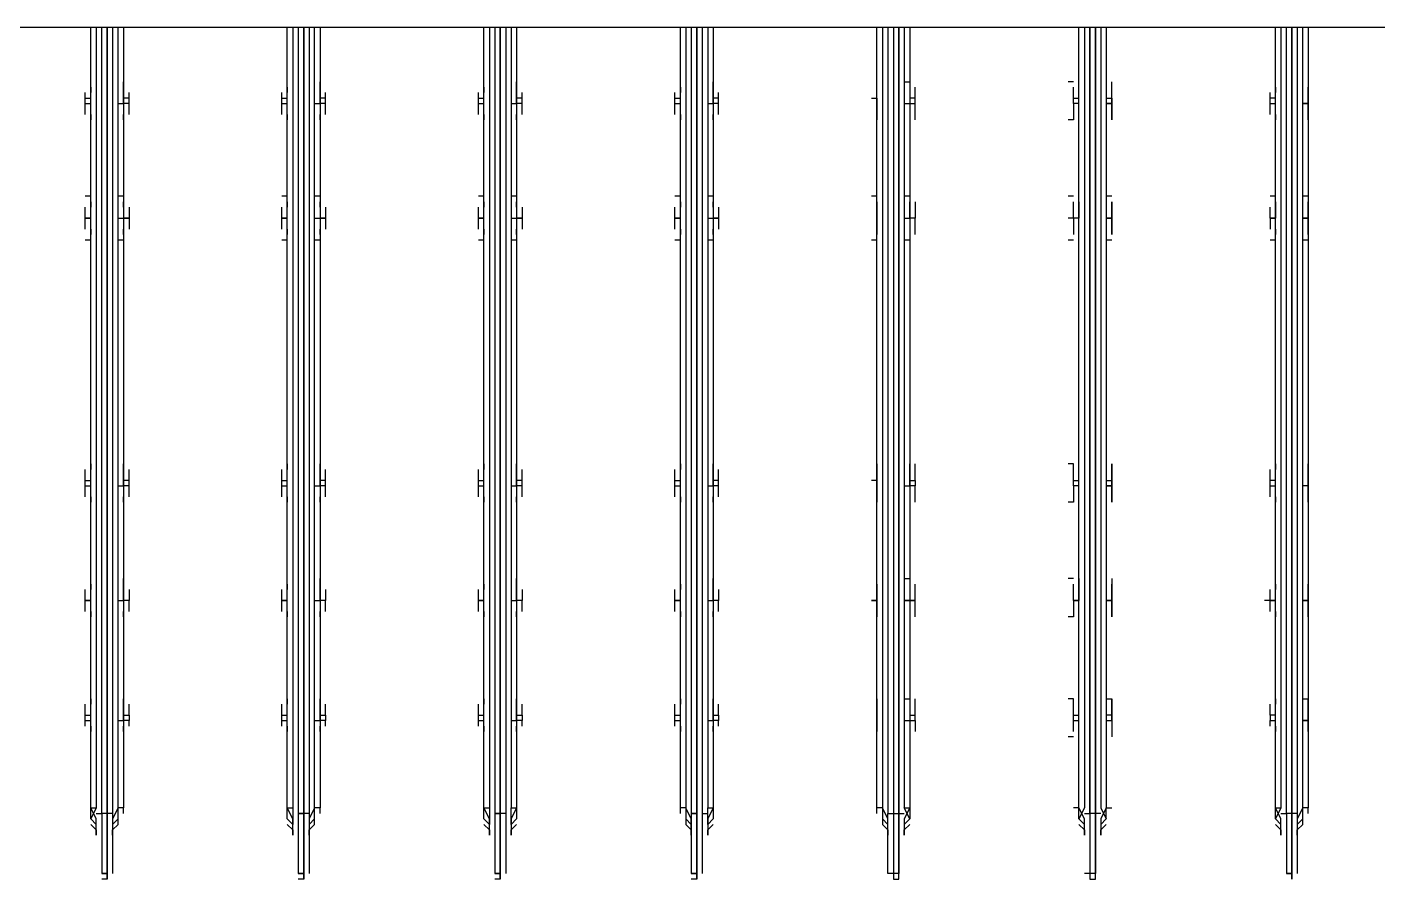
# Model space of a CAD drawing. Header units: metres. Extents: x 531759 to 532310, y 2674774 to 2675087.
# Drawn here: x 532120.9773 to 532121.3195, y 2674972.9394 to 2674973.1552 of the extents above; entities that cross this region are included whole.
import ezdxf

# ---------------------------------------------------------------- set-up
doc = ezdxf.new("R2010")
doc.units = ezdxf.units.M
doc.header["$MEASUREMENT"] = 0
doc.layers.add('IDT', color=7, linetype='Continuous')

# ---------------------------------------------------------------- blocks, each defined once
blk = doc.blocks.new('IDT')
at = {"layer": 'IDT', "color": 0, "lineweight": 25}
for p, q in [((16.80819, 14.80284), (16.80819, 14.81805)), ((16.80957, 14.81944), (16.80957, 14.80284)), ((16.80957, 14.80284), (16.80957, 14.81944)), ((16.81095, 14.81805), (16.80957, 14.81805)), ((16.80957, 14.81805), (16.81095, 14.81805)), ((16.81095, 14.80284), (16.81095, 14.81805)), ((16.86075, 14.81944), (16.85936, 14.81944)), ((16.85936, 14.81944), (16.85936, 14.80284)), ((16.85936, 14.80284), (16.85936, 14.81805)), ((16.85936, 14.81805), (16.86075, 14.81805)), ((16.86075, 14.80284), (16.86075, 14.81944)), ((16.86075, 14.80284), (16.86075, 14.81805)), ((16.86075, 14.81805), (16.86213, 14.81805)), ((16.91054, 14.81944), (16.90916, 14.81944)), ((16.90916, 14.81944), (16.90916, 14.80284)), ((16.90916, 14.80284), (16.90916, 14.81805)), ((16.90916, 14.81805), (16.91054, 14.81805)), ((16.91054, 14.80284), (16.91054, 14.81944)), ((16.91054, 14.81805), (16.91192, 14.81805)), ((16.91192, 14.81805), (16.91192, 14.80284)), ((16.95895, 14.80284), (16.95895, 14.81805)), ((16.96033, 14.80284), (16.96033, 14.81944)), ((16.96033, 14.81944), (16.96033, 14.80284)), ((16.96033, 14.81944), (16.96172, 14.81944)), ((16.96172, 14.81805), (16.96033, 14.81805)), ((16.96033, 14.81805), (16.96172, 14.81805)), ((16.96172, 14.80284), (16.96172, 14.81805)), ((17.00874, 14.80284), (17.00874, 14.81805)), ((17.01013, 14.80284), (17.01013, 14.81944)), ((17.01013, 14.81944), (17.01013, 14.80284)), ((17.01013, 14.81944), (17.01151, 14.81944)), ((17.01151, 14.81805), (17.01013, 14.81805)), ((17.01013, 14.81805), (17.01151, 14.81805)), ((17.01151, 14.80284), (17.01151, 14.81805)), ((17.05854, 14.80284), (17.05854, 14.81805)), ((17.05992, 14.80284), (17.05992, 14.81944)), ((17.05992, 14.81944), (17.05992, 14.80284)), ((17.05992, 14.81944), (17.0613, 14.81944)), ((17.0613, 14.81805), (17.05992, 14.81805)), ((17.05992, 14.81805), (17.0613, 14.81805)), ((17.0613, 14.80284), (17.0613, 14.81805)), ((17.10833, 14.80284), (17.10833, 14.81805)), ((17.10971, 14.80284), (17.10971, 14.81944)), ((17.10971, 14.81944), (17.10971, 14.80284)), ((17.10971, 14.81944), (17.1111, 14.81944)), ((17.1111, 14.81805), (17.10971, 14.81805)), ((17.10971, 14.81805), (17.1111, 14.81805)), ((17.1111, 14.80284), (17.1111, 14.81805)), ((16.80819, 14.80699), (16.8068, 14.8056)), ((16.80819, 14.80422), (16.80819, 14.80837)), ((16.80819, 14.80837), (16.80819, 14.80699)), ((16.81234, 14.80699), (16.81234, 14.80837)), ((16.81234, 14.80837), (16.81234, 14.80422)), ((16.81372, 14.8056), (16.81234, 14.80699)), ((16.85798, 14.80699), (16.8566, 14.8056)), ((16.85798, 14.80422), (16.85798, 14.80837)), ((16.85798, 14.80837), (16.85798, 14.80699)), ((16.86213, 14.80699), (16.86213, 14.80837)), ((16.86213, 14.80837), (16.86213, 14.80422)), ((16.86351, 14.8056), (16.86213, 14.80699)), ((16.90777, 14.80699), (16.90639, 14.8056)), ((16.90777, 14.80422), (16.90777, 14.80837)), ((16.90777, 14.80837), (16.90777, 14.80699)), ((16.91192, 14.80699), (16.91192, 14.80837)), ((16.91192, 14.80837), (16.91192, 14.80422)), ((16.91331, 14.8056), (16.91192, 14.80699)), ((16.95757, 14.80699), (16.95618, 14.8056)), ((16.95757, 14.80422), (16.95757, 14.80837)), ((16.95757, 14.80837), (16.95757, 14.80699)), ((16.96172, 14.80699), (16.96172, 14.80837)), ((16.96172, 14.80837), (16.96172, 14.80422)), ((16.9631, 14.8056), (16.96172, 14.80699)), ((17.00736, 14.80699), (17.00598, 14.8056)), ((17.00736, 14.80422), (17.00736, 14.80837)), ((17.00736, 14.80837), (17.00736, 14.80699)), ((17.01289, 14.80699), (17.01289, 14.80837)), ((17.01289, 14.80837), (17.01289, 14.80422)), ((17.01428, 14.8056), (17.01289, 14.80699)), ((17.05854, 14.80699), (17.05715, 14.8056)), ((17.05854, 14.80422), (17.05854, 14.80837)), ((17.05854, 14.80837), (17.05854, 14.80699)), ((17.06269, 14.80699), (17.06269, 14.80837)), ((17.06269, 14.80837), (17.06269, 14.80422)), ((17.06407, 14.8056), (17.06269, 14.80699)), ((17.10833, 14.80699), (17.10695, 14.8056)), ((17.10833, 14.80422), (17.10833, 14.80837)), ((17.10833, 14.80837), (17.10833, 14.80699)), ((17.11248, 14.80699), (17.11248, 14.80837)), ((17.11248, 14.80837), (17.11248, 14.80422)), ((17.11386, 14.8056), (17.11248, 14.80699)), ((16.80542, 14.80284), (16.80542, 14.80145)), ((16.8068, 14.8056), (16.8068, 14.80145)), ((16.80819, 14.8056), (16.8068, 14.80422)), ((16.8068, 14.80145), (16.80819, 14.80422)), ((16.8068, 14.80422), (16.8068, 14.80284)), ((16.80819, 14.60366), (16.80819, 14.80284)), ((16.80819, 14.80284), (16.80957, 14.80284)), ((16.80957, 14.80284), (16.81095, 14.80284)), ((16.80957, 14.60366), (16.80957, 14.80284)), ((16.80957, 14.80284), (16.80957, 14.60366)), ((16.81234, 14.80284), (16.81095, 14.80284)), ((16.81095, 14.80284), (16.81095, 14.60366)), ((16.81372, 14.80422), (16.81234, 14.8056)), ((16.81234, 14.8056), (16.81372, 14.80422)), ((16.81234, 14.80422), (16.81372, 14.80145)), ((16.81234, 14.80145), (16.81372, 14.80422)), ((16.81372, 14.80422), (16.81372, 14.80284)), ((16.81372, 14.80284), (16.81372, 14.80145)), ((16.8566, 14.80422), (16.85798, 14.8056)), ((16.85798, 14.8056), (16.8566, 14.80422)), ((16.8566, 14.80145), (16.85798, 14.80422)), ((16.85798, 14.80145), (16.8566, 14.80422)), ((16.8566, 14.80422), (16.8566, 14.80284)), ((16.8566, 14.80284), (16.8566, 14.80145)), ((16.85798, 14.80284), (16.85936, 14.80284)), ((16.85936, 14.80284), (16.85936, 14.60366)), ((16.85936, 14.60366), (16.85936, 14.80284)), ((16.85936, 14.80284), (16.86075, 14.80284)), ((16.86213, 14.80284), (16.86075, 14.80284)), ((16.86075, 14.80284), (16.86075, 14.60366)), ((16.86075, 14.60366), (16.86075, 14.80284)), ((16.86351, 14.80422), (16.86213, 14.8056)), ((16.86213, 14.8056), (16.86351, 14.80422)), ((16.86213, 14.80422), (16.86351, 14.80145)), ((16.86213, 14.80145), (16.86351, 14.80422)), ((16.86351, 14.80422), (16.86351, 14.80284)), ((16.86351, 14.80284), (16.86351, 14.80145)), ((16.90639, 14.80422), (16.90777, 14.8056)), ((16.90777, 14.8056), (16.90639, 14.80422)), ((16.90639, 14.80145), (16.90777, 14.80422)), ((16.90639, 14.80284), (16.90639, 14.80422)), ((16.90639, 14.80422), (16.90777, 14.80145)), ((16.90639, 14.80145), (16.90639, 14.80284)), ((16.90916, 14.80284), (16.90777, 14.80284)), ((16.91054, 14.80284), (16.90916, 14.80284)), ((16.90916, 14.80284), (16.90916, 14.60366)), ((16.90916, 14.60366), (16.90916, 14.80284)), ((16.91192, 14.80284), (16.91054, 14.80284)), ((16.91054, 14.60366), (16.91054, 14.80284)), ((16.91331, 14.80422), (16.91192, 14.8056)), ((16.91192, 14.80422), (16.91331, 14.80145)), ((16.91192, 14.60366), (16.91192, 14.80284)), ((16.91331, 14.80145), (16.91331, 14.8056)), ((16.91331, 14.80284), (16.91331, 14.80422)), ((16.91469, 14.80284), (16.91469, 14.80145)), ((16.95618, 14.80422), (16.95757, 14.8056)), ((16.95618, 14.80145), (16.95757, 14.80422)), ((16.95618, 14.80284), (16.95618, 14.80422)), ((16.95618, 14.80145), (16.95618, 14.80284)), ((16.95757, 14.8056), (16.95757, 14.80145)), ((16.95895, 14.80284), (16.95757, 14.80284)), ((16.95895, 14.60366), (16.95895, 14.80284)), ((16.96172, 14.80284), (16.96033, 14.80284)), ((16.96033, 14.80284), (16.96172, 14.80284)), ((16.96033, 14.60366), (16.96033, 14.80284)), ((16.96033, 14.80284), (16.96033, 14.60366)), ((16.9631, 14.80422), (16.96172, 14.8056)), ((16.96172, 14.80422), (16.9631, 14.80145)), ((16.96172, 14.60366), (16.96172, 14.80284)), ((16.9631, 14.80145), (16.9631, 14.8056)), ((16.9631, 14.80284), (16.9631, 14.80422)), ((16.96448, 14.80284), (16.96448, 14.80145)), ((17.00598, 14.80422), (17.00736, 14.8056)), ((17.00598, 14.80145), (17.00736, 14.80422)), ((17.00598, 14.80284), (17.00598, 14.80422)), ((17.00598, 14.80145), (17.00598, 14.80284)), ((17.00736, 14.8056), (17.00736, 14.80145)), ((17.00874, 14.60366), (17.00874, 14.80284)), ((17.00874, 14.80284), (17.01013, 14.80284)), ((17.01151, 14.80284), (17.01013, 14.80284)), ((17.01013, 14.80284), (17.01151, 14.80284)), ((17.01013, 14.80284), (17.01013, 14.60366)), ((17.01013, 14.60366), (17.01013, 14.80284)), ((17.01151, 14.60366), (17.01151, 14.80284)), ((17.01289, 14.80145), (17.01289, 14.8056)), ((17.01289, 14.8056), (17.01428, 14.80422)), ((17.01289, 14.80422), (17.01428, 14.80145)), ((17.01428, 14.80422), (17.01428, 14.80284)), ((17.01428, 14.80284), (17.01428, 14.80145)), ((17.05577, 14.80284), (17.05577, 14.80145)), ((17.05715, 14.8056), (17.05715, 14.80145)), ((17.05854, 14.8056), (17.05715, 14.80422)), ((17.05715, 14.80145), (17.05854, 14.80422)), ((17.05715, 14.80422), (17.05715, 14.80284)), ((17.05854, 14.60366), (17.05854, 14.80284)), ((17.05854, 14.80284), (17.05992, 14.80284)), ((17.0613, 14.80284), (17.05992, 14.80284)), ((17.05992, 14.80284), (17.0613, 14.80284)), ((17.05992, 14.80284), (17.05992, 14.60366)), ((17.05992, 14.60366), (17.05992, 14.80284)), ((17.0613, 14.60366), (17.0613, 14.80284)), ((17.06269, 14.80145), (17.06269, 14.8056)), ((17.06269, 14.8056), (17.06407, 14.80422)), ((17.06269, 14.80422), (17.06407, 14.80145)), ((17.06407, 14.80422), (17.06407, 14.80284)), ((17.06407, 14.80284), (17.06407, 14.80145)), ((17.10556, 14.80284), (17.10556, 14.80145)), ((17.10695, 14.8056), (17.10695, 14.80145)), ((17.10833, 14.8056), (17.10695, 14.80422)), ((17.10695, 14.80145), (17.10833, 14.80422)), ((17.10695, 14.80422), (17.10695, 14.80284)), ((17.10833, 14.60366), (17.10833, 14.80284)), ((17.10833, 14.80284), (17.10971, 14.80284)), ((17.10971, 14.80284), (17.1111, 14.80284)), ((17.10971, 14.60366), (17.10971, 14.80284)), ((17.10971, 14.80284), (17.10971, 14.60366)), ((17.11248, 14.80284), (17.1111, 14.80284)), ((17.1111, 14.80284), (17.1111, 14.60366)), ((17.11386, 14.80422), (17.11248, 14.8056)), ((17.11248, 14.8056), (17.11386, 14.80422)), ((17.11248, 14.80422), (17.11386, 14.80145)), ((17.11248, 14.80145), (17.11386, 14.80422)), ((17.11386, 14.80422), (17.11386, 14.80284)), ((17.11386, 14.80284), (17.11386, 14.80145)), ((16.80542, 14.60366), (16.80542, 14.80145)), ((16.80542, 14.80145), (16.8068, 14.80145)), ((16.8068, 14.80145), (16.8068, 14.60366)), ((16.81372, 14.80145), (16.81234, 14.80145)), ((16.81234, 14.60366), (16.81234, 14.80145)), ((16.81372, 14.80145), (16.81372, 14.60366)), ((16.8566, 14.80145), (16.85521, 14.80145)), ((16.8566, 14.60366), (16.8566, 14.80145)), ((16.85798, 14.60366), (16.85798, 14.80145)), ((16.86213, 14.60366), (16.86213, 14.80145)), ((16.86351, 14.80145), (16.8649, 14.80145)), ((16.86351, 14.80145), (16.86351, 14.60366)), ((16.90639, 14.60366), (16.90639, 14.80145)), ((16.90777, 14.80145), (16.90639, 14.80145)), ((16.90777, 14.60366), (16.90777, 14.80145)), ((16.91331, 14.60366), (16.91331, 14.80145)), ((16.91331, 14.80145), (16.91469, 14.80145)), ((16.91469, 14.80145), (16.91469, 14.60366)), ((16.95618, 14.60366), (16.95618, 14.80145)), ((16.95757, 14.80145), (16.95618, 14.80145)), ((16.95757, 14.60366), (16.95757, 14.80145)), ((16.9631, 14.60366), (16.9631, 14.80145)), ((16.9631, 14.80145), (16.96448, 14.80145)), ((16.96448, 14.80145), (16.96448, 14.60366)), ((17.00598, 14.60366), (17.00598, 14.80145)), ((17.00736, 14.80145), (17.00598, 14.80145)), ((17.00736, 14.60366), (17.00736, 14.80145)), ((17.01428, 14.80145), (17.01289, 14.80145)), ((17.01289, 14.60366), (17.01289, 14.80145)), ((17.01428, 14.80145), (17.01428, 14.60366)), ((17.05577, 14.60366), (17.05577, 14.80145)), ((17.05577, 14.80145), (17.05715, 14.80145)), ((17.05715, 14.80145), (17.05715, 14.60366)), ((17.06407, 14.80145), (17.06269, 14.80145)), ((17.06269, 14.60366), (17.06269, 14.80145)), ((17.06407, 14.80145), (17.06407, 14.60366)), ((17.10556, 14.60366), (17.10556, 14.80145)), ((17.10556, 14.80145), (17.10695, 14.80145)), ((17.10695, 14.80145), (17.10695, 14.60366)), ((17.11386, 14.80145), (17.11248, 14.80145)), ((17.11248, 14.60366), (17.11248, 14.80145)), ((17.11386, 14.80145), (17.11386, 14.60366)), ((16.80542, 14.77932), (16.80542, 14.78347)), ((16.81372, 14.78347), (16.81372, 14.77379)), ((16.85521, 14.77932), (16.85521, 14.78347)), ((16.86351, 14.78347), (16.86351, 14.77932)), ((16.8649, 14.78347), (16.86628, 14.78347)), ((16.90639, 14.77932), (16.90639, 14.78347)), ((16.91469, 14.78347), (16.91469, 14.77932)), ((16.95618, 14.77932), (16.95618, 14.78347)), ((16.96448, 14.78347), (16.96448, 14.77932)), ((17.00598, 14.77932), (17.00598, 14.78347)), ((17.01428, 14.78347), (17.01428, 14.77932)), ((17.05577, 14.77932), (17.05577, 14.78347)), ((17.06407, 14.78347), (17.06407, 14.77932)), ((17.10556, 14.77932), (17.10556, 14.78347)), ((17.11386, 14.78347), (17.11386, 14.77932)), ((16.80542, 14.78209), (16.80542, 14.78071)), ((16.80542, 14.78071), (16.80542, 14.77932)), ((16.80542, 14.77932), (16.8068, 14.77932)), ((16.8068, 14.77932), (16.80542, 14.77932)), ((16.80542, 14.77794), (16.80542, 14.77932)), ((16.80542, 14.77932), (16.80542, 14.77518)), ((16.81372, 14.78071), (16.81372, 14.78209)), ((16.8151, 14.77932), (16.81372, 14.77932)), ((16.8151, 14.78071), (16.8151, 14.77932)), ((16.8151, 14.77794), (16.8151, 14.77932)), ((16.85521, 14.78071), (16.85521, 14.78209)), ((16.85521, 14.77932), (16.85521, 14.78071)), ((16.8566, 14.77932), (16.85521, 14.77932)), ((16.85521, 14.77932), (16.85521, 14.77794)), ((16.85521, 14.77794), (16.85521, 14.77932)), ((16.86351, 14.77932), (16.86351, 14.77379)), ((16.8649, 14.77932), (16.86351, 14.77932)), ((16.8649, 14.78209), (16.8649, 14.78071)), ((16.8649, 14.78071), (16.8649, 14.77932)), ((16.8649, 14.77932), (16.8649, 14.77794)), ((16.90501, 14.78071), (16.90501, 14.78209)), ((16.90501, 14.77932), (16.90501, 14.78071)), ((16.90639, 14.77932), (16.90501, 14.77932)), ((16.90501, 14.77932), (16.90501, 14.77794)), ((16.90777, 14.77932), (16.90639, 14.77932)), ((16.90639, 14.77794), (16.90639, 14.77932)), ((16.91469, 14.78071), (16.91469, 14.78209)), ((16.91469, 14.77932), (16.91469, 14.78071)), ((16.91469, 14.77932), (16.91469, 14.77794)), ((16.91469, 14.77518), (16.91469, 14.77932)), ((16.9548, 14.78071), (16.9548, 14.77932)), ((16.9548, 14.77932), (16.95618, 14.77932)), ((16.9548, 14.77794), (16.9548, 14.77932)), ((16.95618, 14.78209), (16.95618, 14.78071)), ((16.95757, 14.77932), (16.95618, 14.77932)), ((16.95618, 14.77932), (16.95618, 14.77794)), ((16.96448, 14.78071), (16.96448, 14.78209)), ((16.96448, 14.77932), (16.96448, 14.77794)), ((16.96587, 14.77932), (16.96448, 14.77932)), ((16.96587, 14.78071), (16.96587, 14.77932)), ((16.96587, 14.77932), (16.96587, 14.77794)), ((17.00459, 14.78071), (17.00459, 14.77932)), ((17.00459, 14.77932), (17.00598, 14.77932)), ((17.00459, 14.77794), (17.00459, 14.77932)), ((17.00598, 14.78209), (17.00598, 14.78071)), ((17.00736, 14.77932), (17.00598, 14.77932)), ((17.00598, 14.77932), (17.00598, 14.77794)), ((17.01428, 14.78071), (17.01428, 14.78209)), ((17.01428, 14.77932), (17.01428, 14.77794)), ((17.01566, 14.77932), (17.01428, 14.77932)), ((17.01566, 14.78071), (17.01566, 14.77932)), ((17.01566, 14.77932), (17.01566, 14.77794)), ((17.05439, 14.78071), (17.05439, 14.77932)), ((17.05439, 14.77932), (17.05577, 14.77932)), ((17.05439, 14.77794), (17.05439, 14.77932)), ((17.05577, 14.78209), (17.05577, 14.78071)), ((17.05715, 14.77932), (17.05577, 14.77932)), ((17.05577, 14.77932), (17.05577, 14.77794)), ((17.06407, 14.78071), (17.06407, 14.78209)), ((17.06407, 14.77932), (17.06407, 14.77794)), ((17.06545, 14.77932), (17.06407, 14.77932)), ((17.06545, 14.78071), (17.06545, 14.77932)), ((17.06545, 14.77932), (17.06545, 14.77794)), ((17.10418, 14.78071), (17.10418, 14.77932)), ((17.10418, 14.77932), (17.10556, 14.77932)), ((17.10418, 14.77794), (17.10418, 14.77932)), ((17.10556, 14.78209), (17.10556, 14.78071)), ((17.10695, 14.77932), (17.10556, 14.77932)), ((17.10556, 14.77932), (17.10556, 14.77794)), ((17.11386, 14.78071), (17.11386, 14.78209)), ((17.11386, 14.77932), (17.11386, 14.77794)), ((17.11525, 14.77932), (17.11386, 14.77932)), ((17.11525, 14.78071), (17.11525, 14.77932)), ((17.11525, 14.77932), (17.11525, 14.77794)), ((16.80542, 14.77379), (16.80542, 14.77794)), ((16.81372, 14.77794), (16.8151, 14.77794)), ((16.8151, 14.77794), (16.8151, 14.77518)), ((16.85521, 14.77379), (16.85521, 14.77794)), ((16.85521, 14.77794), (16.8566, 14.77794)), ((16.85521, 14.77794), (16.85521, 14.77518)), ((16.8649, 14.77794), (16.86351, 14.77794)), ((16.8649, 14.77794), (16.8649, 14.77518)), ((16.90639, 14.77794), (16.90501, 14.77794)), ((16.90501, 14.77794), (16.90501, 14.77518)), ((16.90639, 14.77379), (16.90639, 14.77794)), ((16.91469, 14.77794), (16.91469, 14.77379)), ((16.95618, 14.77794), (16.9548, 14.77794)), ((16.9548, 14.77794), (16.9548, 14.77518)), ((16.95618, 14.77794), (16.95618, 14.77379)), ((16.96448, 14.77794), (16.96448, 14.77379)), ((16.96587, 14.77794), (16.96448, 14.77794)), ((16.96587, 14.77794), (16.96587, 14.77518)), ((17.00598, 14.77794), (17.00459, 14.77794)), ((17.00459, 14.77794), (17.00459, 14.77518)), ((17.00598, 14.77794), (17.00598, 14.77379)), ((17.01428, 14.77794), (17.01428, 14.77379)), ((17.01566, 14.77794), (17.01428, 14.77794)), ((17.01566, 14.77794), (17.01566, 14.77518)), ((17.05577, 14.77794), (17.05439, 14.77794)), ((17.05439, 14.77794), (17.05439, 14.77518)), ((17.05577, 14.77794), (17.05577, 14.77379)), ((17.06407, 14.77794), (17.06407, 14.77379)), ((17.06545, 14.77794), (17.06407, 14.77794)), ((17.06545, 14.77794), (17.06545, 14.77518)), ((17.10556, 14.77794), (17.10418, 14.77794)), ((17.10418, 14.77794), (17.10418, 14.77518)), ((17.10556, 14.77794), (17.10556, 14.77379)), ((17.11386, 14.77794), (17.11386, 14.77379)), ((17.11525, 14.77794), (17.11386, 14.77794)), ((17.11525, 14.77794), (17.11525, 14.77518)), ((16.80542, 14.77518), (16.80542, 14.77379)), ((16.8068, 14.77379), (16.80542, 14.77379)), ((16.81372, 14.77379), (16.81372, 14.77518)), ((16.85521, 14.77518), (16.85521, 14.77379)), ((16.8566, 14.77379), (16.85521, 14.77379)), ((16.8649, 14.77518), (16.8649, 14.77379)), ((16.8649, 14.77379), (16.86628, 14.77379)), ((16.90501, 14.77518), (16.90501, 14.77379)), ((16.90777, 14.77379), (16.90639, 14.77379)), ((16.91469, 14.77379), (16.91469, 14.77518)), ((16.95618, 14.77379), (16.95618, 14.77518)), ((16.96448, 14.77379), (16.96448, 14.77518)), ((17.00598, 14.77379), (17.00598, 14.77518)), ((17.01428, 14.77379), (17.01428, 14.77518)), ((17.05577, 14.77379), (17.05577, 14.77518)), ((17.06407, 14.77379), (17.06407, 14.77518)), ((17.10556, 14.77379), (17.10556, 14.77518)), ((17.11386, 14.77379), (17.11386, 14.77518)), ((16.80542, 14.75166), (16.80542, 14.75304)), ((16.80542, 14.75304), (16.80542, 14.7489)), ((16.80542, 14.7489), (16.80542, 14.75166)), ((16.81372, 14.75166), (16.81372, 14.75304)), ((16.81372, 14.75304), (16.81372, 14.7489)), ((16.8151, 14.75166), (16.8151, 14.7489)), ((16.85521, 14.75166), (16.85521, 14.75304)), ((16.85521, 14.75304), (16.85521, 14.7489)), ((16.85521, 14.7489), (16.85521, 14.75166)), ((16.86351, 14.75304), (16.86351, 14.7489)), ((16.8649, 14.75166), (16.8649, 14.75304)), ((16.8649, 14.75304), (16.86628, 14.75304)), ((16.8649, 14.7489), (16.8649, 14.75166)), ((16.90501, 14.75304), (16.90501, 14.75166)), ((16.90501, 14.75166), (16.90501, 14.7489)), ((16.90639, 14.7489), (16.90639, 14.75304)), ((16.91469, 14.75166), (16.91469, 14.75304)), ((16.91469, 14.75304), (16.91469, 14.74336)), ((16.91469, 14.7489), (16.91469, 14.75166)), ((16.9548, 14.75166), (16.9548, 14.7489)), ((16.95618, 14.7489), (16.95618, 14.75304)), ((16.95618, 14.75304), (16.95618, 14.75166)), ((16.96448, 14.75166), (16.96448, 14.75304)), ((16.96448, 14.75304), (16.96448, 14.7489)), ((16.96587, 14.75166), (16.96587, 14.7489)), ((17.00459, 14.75166), (17.00459, 14.7489)), ((17.00598, 14.7489), (17.00598, 14.75304)), ((17.00598, 14.75304), (17.00598, 14.75166)), ((17.01428, 14.75166), (17.01428, 14.75304)), ((17.01428, 14.75304), (17.01428, 14.7489)), ((17.01566, 14.75166), (17.01566, 14.7489)), ((17.05439, 14.75166), (17.05439, 14.7489)), ((17.05577, 14.7489), (17.05577, 14.75304)), ((17.05577, 14.75304), (17.05577, 14.75166)), ((17.06407, 14.75166), (17.06407, 14.75304)), ((17.06407, 14.75304), (17.06407, 14.7489)), ((17.06545, 14.75166), (17.06545, 14.7489)), ((17.10418, 14.75166), (17.10418, 14.7489)), ((17.10556, 14.7489), (17.10556, 14.75304)), ((17.10556, 14.75304), (17.10556, 14.75166)), ((17.11386, 14.75166), (17.11386, 14.75304)), ((17.11386, 14.75304), (17.11386, 14.7489)), ((17.11525, 14.75166), (17.11525, 14.7489)), ((16.80542, 14.74336), (16.80542, 14.7489)), ((16.80542, 14.7489), (16.8068, 14.7489)), ((16.8068, 14.7489), (16.80542, 14.7489)), ((16.80542, 14.7489), (16.80542, 14.74613)), ((16.81372, 14.7489), (16.81372, 14.74336)), ((16.8151, 14.7489), (16.81372, 14.7489)), ((16.81372, 14.7489), (16.8151, 14.7489)), ((16.8151, 14.7489), (16.8151, 14.74613)), ((16.8151, 14.7489), (16.81649, 14.7489)), ((16.85521, 14.74336), (16.85521, 14.7489)), ((16.85521, 14.7489), (16.8566, 14.7489)), ((16.8566, 14.7489), (16.85521, 14.7489)), ((16.85521, 14.7489), (16.8566, 14.7489)), ((16.8566, 14.7489), (16.85521, 14.7489)), ((16.85521, 14.7489), (16.85521, 14.74613)), ((16.86351, 14.74336), (16.86351, 14.7489)), ((16.86351, 14.7489), (16.8649, 14.7489)), ((16.86351, 14.7489), (16.8649, 14.7489)), ((16.8649, 14.7489), (16.86351, 14.7489)), ((16.8649, 14.7489), (16.8649, 14.74613)), ((16.90639, 14.7489), (16.90501, 14.7489)), ((16.90501, 14.7489), (16.90639, 14.7489)), ((16.90639, 14.7489), (16.90501, 14.7489)), ((16.90501, 14.7489), (16.90501, 14.74613)), ((16.90639, 14.74336), (16.90639, 14.7489)), ((16.90639, 14.7489), (16.90777, 14.7489)), ((16.90777, 14.7489), (16.90639, 14.7489)), ((16.91469, 14.74613), (16.91469, 14.7489)), ((16.91469, 14.7489), (16.91607, 14.7489)), ((16.91607, 14.7489), (16.91469, 14.7489)), ((16.9548, 14.7489), (16.95618, 14.7489)), ((16.9548, 14.74613), (16.9548, 14.7489)), ((16.9548, 14.7489), (16.95618, 14.7489)), ((16.95757, 14.7489), (16.95618, 14.7489)), ((16.95618, 14.7489), (16.95618, 14.74336)), ((16.96448, 14.7489), (16.96587, 14.7489)), ((16.96587, 14.7489), (16.96448, 14.7489)), ((16.96587, 14.7489), (16.96448, 14.7489)), ((16.96448, 14.7489), (16.96448, 14.74336)), ((16.96587, 14.7489), (16.96587, 14.74613)), ((17.00459, 14.7489), (17.00598, 14.7489)), ((17.00459, 14.74613), (17.00459, 14.7489)), ((17.00459, 14.7489), (17.00598, 14.7489)), ((17.00736, 14.7489), (17.00598, 14.7489)), ((17.00598, 14.7489), (17.00598, 14.74336)), ((17.01428, 14.7489), (17.01566, 14.7489)), ((17.01566, 14.7489), (17.01428, 14.7489)), ((17.01566, 14.7489), (17.01428, 14.7489)), ((17.01428, 14.7489), (17.01428, 14.74336)), ((17.01566, 14.7489), (17.01566, 14.74613)), ((17.05439, 14.7489), (17.05577, 14.7489)), ((17.05439, 14.74613), (17.05439, 14.7489)), ((17.05439, 14.7489), (17.05577, 14.7489)), ((17.05715, 14.7489), (17.05577, 14.7489)), ((17.05577, 14.7489), (17.05577, 14.74336)), ((17.06407, 14.7489), (17.06545, 14.7489)), ((17.06545, 14.7489), (17.06407, 14.7489)), ((17.06545, 14.7489), (17.06407, 14.7489)), ((17.06407, 14.7489), (17.06407, 14.74336)), ((17.06545, 14.7489), (17.06545, 14.74613)), ((17.10418, 14.7489), (17.10556, 14.7489)), ((17.10418, 14.74613), (17.10418, 14.7489)), ((17.10418, 14.7489), (17.10556, 14.7489)), ((17.10695, 14.7489), (17.10556, 14.7489)), ((17.10556, 14.7489), (17.10556, 14.74336)), ((17.11386, 14.7489), (17.11525, 14.7489)), ((17.11525, 14.7489), (17.11386, 14.7489)), ((17.11525, 14.7489), (17.11386, 14.7489)), ((17.11386, 14.7489), (17.11386, 14.74336)), ((17.11525, 14.7489), (17.11525, 14.74613)), ((16.80542, 14.74613), (16.80542, 14.74475)), ((16.81372, 14.74475), (16.81372, 14.74613)), ((16.85521, 14.74613), (16.85521, 14.74475)), ((16.8649, 14.74613), (16.8649, 14.74475)), ((16.90501, 14.74613), (16.90501, 14.74475)), ((16.91469, 14.74475), (16.91469, 14.74613)), ((16.95618, 14.74613), (16.95618, 14.74475)), ((16.96448, 14.74475), (16.96448, 14.74613)), ((17.00598, 14.74613), (17.00598, 14.74475)), ((17.01428, 14.74475), (17.01428, 14.74613)), ((17.05577, 14.74613), (17.05577, 14.74475)), ((17.06407, 14.74475), (17.06407, 14.74613)), ((17.10556, 14.74613), (17.10556, 14.74475)), ((17.11386, 14.74475), (17.11386, 14.74613)), ((16.8649, 14.74336), (16.86628, 14.74336)), ((16.90777, 14.74336), (16.90639, 14.74336)), ((16.80542, 14.71985), (16.80542, 14.724)), ((16.80542, 14.724), (16.80542, 14.72262)), ((16.80542, 14.72262), (16.80542, 14.71985)), ((16.81372, 14.72262), (16.81372, 14.724)), ((16.81372, 14.724), (16.81372, 14.71985)), ((16.8151, 14.72262), (16.8151, 14.71985)), ((16.85521, 14.72262), (16.85521, 14.724)), ((16.85521, 14.724), (16.85521, 14.71985)), ((16.85521, 14.71985), (16.85521, 14.72262)), ((16.86351, 14.724), (16.86351, 14.71847)), ((16.8649, 14.72262), (16.8649, 14.724)), ((16.8649, 14.724), (16.86628, 14.724)), ((16.8649, 14.71985), (16.8649, 14.72262)), ((16.90501, 14.724), (16.90501, 14.72262)), ((16.90501, 14.72262), (16.90501, 14.71985)), ((16.90639, 14.71985), (16.90639, 14.724)), ((16.91469, 14.72262), (16.91469, 14.724)), ((16.91469, 14.724), (16.91469, 14.71985)), ((16.91469, 14.71985), (16.91469, 14.72262)), ((16.9548, 14.72262), (16.9548, 14.71985)), ((16.95618, 14.71985), (16.95618, 14.724)), ((16.95618, 14.724), (16.95618, 14.72262)), ((16.96448, 14.72262), (16.96448, 14.724)), ((16.96448, 14.724), (16.96448, 14.71847)), ((16.96587, 14.72262), (16.96587, 14.71985)), ((17.00459, 14.72262), (17.00459, 14.71985)), ((17.00598, 14.71985), (17.00598, 14.724)), ((17.00598, 14.724), (17.00598, 14.72262)), ((17.01428, 14.72262), (17.01428, 14.724)), ((17.01428, 14.724), (17.01428, 14.71847)), ((17.01566, 14.72262), (17.01566, 14.71985)), ((17.05439, 14.72262), (17.05439, 14.71985)), ((17.05577, 14.71985), (17.05577, 14.724)), ((17.05577, 14.724), (17.05577, 14.72262)), ((17.06407, 14.72262), (17.06407, 14.724)), ((17.06407, 14.724), (17.06407, 14.71847)), ((17.06545, 14.72262), (17.06545, 14.71985)), ((17.10418, 14.72262), (17.10418, 14.71985)), ((17.10556, 14.71985), (17.10556, 14.724)), ((17.10556, 14.724), (17.10556, 14.72262)), ((17.11386, 14.72262), (17.11386, 14.724)), ((17.11386, 14.724), (17.11386, 14.71847)), ((17.11525, 14.72262), (17.11525, 14.71985)), ((16.80542, 14.71985), (16.80542, 14.71847)), ((16.80542, 14.71847), (16.80542, 14.71985)), ((16.80542, 14.71985), (16.8068, 14.71985)), ((16.80542, 14.71847), (16.80542, 14.7157)), ((16.80542, 14.71432), (16.80542, 14.71847)), ((16.81372, 14.71985), (16.81372, 14.71847)), ((16.8151, 14.71985), (16.81372, 14.71985)), ((16.81372, 14.71847), (16.81372, 14.71432)), ((16.81372, 14.71847), (16.8151, 14.71847)), ((16.8151, 14.71985), (16.8151, 14.71847)), ((16.8151, 14.71847), (16.8151, 14.7157)), ((16.85521, 14.71847), (16.85521, 14.71985)), ((16.85521, 14.71985), (16.8566, 14.71985)), ((16.8566, 14.71985), (16.85521, 14.71985)), ((16.85521, 14.71985), (16.85521, 14.71847)), ((16.8566, 14.71847), (16.85521, 14.71847)), ((16.85521, 14.71847), (16.85521, 14.71432)), ((16.85521, 14.7157), (16.85521, 14.71847)), ((16.86351, 14.71985), (16.8649, 14.71985)), ((16.86351, 14.71847), (16.86351, 14.71432)), ((16.8649, 14.71847), (16.86351, 14.71847)), ((16.8649, 14.71985), (16.8649, 14.71847)), ((16.8649, 14.71847), (16.8649, 14.7157)), ((16.90501, 14.71847), (16.90501, 14.71985)), ((16.90501, 14.71985), (16.90639, 14.71985)), ((16.90639, 14.71847), (16.90501, 14.71847)), ((16.90501, 14.71847), (16.90501, 14.7157)), ((16.90777, 14.71985), (16.90639, 14.71985)), ((16.90639, 14.71985), (16.90639, 14.71847)), ((16.90639, 14.71847), (16.90639, 14.71432)), ((16.91469, 14.71847), (16.91469, 14.71985)), ((16.91469, 14.71985), (16.91469, 14.71847)), ((16.91469, 14.7157), (16.91469, 14.71847)), ((16.91469, 14.71847), (16.91469, 14.71432)), ((16.91469, 14.71847), (16.91607, 14.71847)), ((16.9548, 14.71985), (16.95618, 14.71985)), ((16.9548, 14.71985), (16.9548, 14.71847)), ((16.9548, 14.71847), (16.95618, 14.71847)), ((16.9548, 14.71847), (16.9548, 14.7157)), ((16.95757, 14.71985), (16.95618, 14.71985)), ((16.95618, 14.71985), (16.95618, 14.71432)), ((16.96587, 14.71985), (16.96448, 14.71985)), ((16.96448, 14.71847), (16.96448, 14.71432)), ((16.96587, 14.71847), (16.96448, 14.71847)), ((16.96587, 14.71985), (16.96587, 14.71847)), ((16.96587, 14.71847), (16.96587, 14.7157)), ((17.00459, 14.71985), (17.00598, 14.71985)), ((17.00459, 14.71985), (17.00459, 14.71847)), ((17.00459, 14.71847), (17.00598, 14.71847)), ((17.00459, 14.71847), (17.00459, 14.7157)), ((17.00736, 14.71985), (17.00598, 14.71985)), ((17.00598, 14.71985), (17.00598, 14.71432)), ((17.01566, 14.71985), (17.01428, 14.71985)), ((17.01428, 14.71847), (17.01428, 14.71432)), ((17.01566, 14.71847), (17.01428, 14.71847)), ((17.01566, 14.71985), (17.01566, 14.71847)), ((17.01566, 14.71847), (17.01566, 14.7157)), ((17.05439, 14.71985), (17.05577, 14.71985)), ((17.05439, 14.71985), (17.05439, 14.71847)), ((17.05439, 14.71847), (17.05577, 14.71847)), ((17.05439, 14.71847), (17.05439, 14.7157)), ((17.05715, 14.71985), (17.05577, 14.71985)), ((17.05577, 14.71985), (17.05577, 14.71432)), ((17.06545, 14.71985), (17.06407, 14.71985)), ((17.06407, 14.71847), (17.06407, 14.71432)), ((17.06545, 14.71847), (17.06407, 14.71847)), ((17.06545, 14.71985), (17.06545, 14.71847)), ((17.06545, 14.71847), (17.06545, 14.7157)), ((17.10418, 14.71985), (17.10556, 14.71985)), ((17.10418, 14.71985), (17.10418, 14.71847)), ((17.10418, 14.71847), (17.10556, 14.71847)), ((17.10418, 14.71847), (17.10418, 14.7157)), ((17.10695, 14.71985), (17.10556, 14.71985)), ((17.10556, 14.71985), (17.10556, 14.71432)), ((17.11525, 14.71985), (17.11386, 14.71985)), ((17.11386, 14.71847), (17.11386, 14.71432)), ((17.11525, 14.71847), (17.11386, 14.71847)), ((17.11525, 14.71985), (17.11525, 14.71847)), ((17.11525, 14.71847), (17.11525, 14.7157)), ((16.80542, 14.7157), (16.80542, 14.71432)), ((16.81372, 14.71432), (16.81372, 14.7157)), ((16.85521, 14.71432), (16.85521, 14.7157)), ((16.8649, 14.7157), (16.8649, 14.71432)), ((16.8649, 14.71432), (16.86628, 14.71432)), ((16.90501, 14.7157), (16.90501, 14.71432)), ((16.91469, 14.71432), (16.91469, 14.7157)), ((16.95618, 14.71432), (16.95618, 14.7157)), ((16.96448, 14.71432), (16.96448, 14.7157)), ((17.00598, 14.71432), (17.00598, 14.7157)), ((17.01428, 14.71432), (17.01428, 14.7157)), ((17.05577, 14.71432), (17.05577, 14.7157)), ((17.06407, 14.71432), (17.06407, 14.7157)), ((17.10556, 14.71432), (17.10556, 14.7157)), ((17.11386, 14.71432), (17.11386, 14.7157)), ((16.80542, 14.65761), (16.8068, 14.65761)), ((16.80542, 14.65622), (16.80542, 14.65484)), ((16.80542, 14.65207), (16.80542, 14.65622)), ((16.81372, 14.65761), (16.8151, 14.65761)), ((16.81372, 14.65484), (16.81372, 14.65622)), ((16.81372, 14.65622), (16.81372, 14.65207)), ((16.85521, 14.65761), (16.8566, 14.65761)), ((16.85521, 14.65207), (16.85521, 14.65622)), ((16.85521, 14.65622), (16.85521, 14.65484)), ((16.86351, 14.65622), (16.86351, 14.65207)), ((16.8649, 14.65761), (16.86628, 14.65761)), ((16.8649, 14.65484), (16.8649, 14.65622)), ((16.90501, 14.65622), (16.90501, 14.65484)), ((16.90639, 14.65761), (16.90777, 14.65761)), ((16.90639, 14.65207), (16.90639, 14.65622)), ((16.91469, 14.65761), (16.91607, 14.65761)), ((16.91469, 14.65484), (16.91469, 14.65622)), ((16.91469, 14.65622), (16.91469, 14.65207)), ((16.95618, 14.65761), (16.95757, 14.65761)), ((16.95618, 14.65207), (16.95618, 14.65622)), ((16.95618, 14.65622), (16.95618, 14.65484)), ((16.96448, 14.65761), (16.96587, 14.65761)), ((16.96448, 14.65484), (16.96448, 14.65622)), ((16.96448, 14.65622), (16.96448, 14.65207)), ((17.00598, 14.65761), (17.00736, 14.65761)), ((17.00598, 14.65207), (17.00598, 14.65622)), ((17.00598, 14.65622), (17.00598, 14.65484)), ((17.01428, 14.65761), (17.01566, 14.65761)), ((17.01428, 14.65484), (17.01428, 14.65622)), ((17.01428, 14.65622), (17.01428, 14.65207)), ((17.05577, 14.65761), (17.05715, 14.65761)), ((17.05577, 14.65207), (17.05577, 14.65622)), ((17.05577, 14.65622), (17.05577, 14.65484)), ((17.06407, 14.65761), (17.06545, 14.65761)), ((17.06407, 14.65484), (17.06407, 14.65622)), ((17.06407, 14.65622), (17.06407, 14.65207)), ((17.10556, 14.65761), (17.10695, 14.65761)), ((17.10556, 14.65207), (17.10556, 14.65622)), ((17.10556, 14.65622), (17.10556, 14.65484)), ((17.11386, 14.65761), (17.11525, 14.65761)), ((17.11386, 14.65484), (17.11386, 14.65622)), ((17.11386, 14.65622), (17.11386, 14.65207)), ((16.80542, 14.65484), (16.80542, 14.65207)), ((16.8151, 14.65207), (16.8151, 14.65484)), ((16.85521, 14.65484), (16.85521, 14.65207)), ((16.8649, 14.65207), (16.8649, 14.65484)), ((16.90501, 14.65484), (16.90501, 14.65207)), ((16.91469, 14.65207), (16.91469, 14.65484)), ((16.9548, 14.65207), (16.9548, 14.65484)), ((16.96587, 14.65484), (16.96587, 14.65207)), ((17.00459, 14.65207), (17.00459, 14.65484)), ((17.01566, 14.65484), (17.01566, 14.65207)), ((17.05439, 14.65207), (17.05439, 14.65484)), ((17.06545, 14.65484), (17.06545, 14.65207)), ((17.10418, 14.65207), (17.10418, 14.65484)), ((17.11525, 14.65484), (17.11525, 14.65207)), ((16.80542, 14.64793), (16.80542, 14.65207)), ((16.80542, 14.65207), (16.8068, 14.65207)), ((16.8068, 14.65207), (16.80542, 14.65207)), ((16.80542, 14.65207), (16.8068, 14.65207)), ((16.8068, 14.65207), (16.80542, 14.65207)), ((16.80542, 14.65207), (16.80542, 14.64931)), ((16.80542, 14.64931), (16.80542, 14.64793)), ((16.81372, 14.65207), (16.8151, 14.65207)), ((16.8151, 14.65207), (16.81372, 14.65207)), ((16.81372, 14.64793), (16.81372, 14.65207)), ((16.81372, 14.65207), (16.8151, 14.65207)), ((16.81372, 14.64931), (16.81372, 14.64793)), ((16.8151, 14.65207), (16.8151, 14.64931)), ((16.85521, 14.65207), (16.85521, 14.64931)), ((16.85521, 14.64793), (16.85521, 14.65207)), ((16.85521, 14.65207), (16.8566, 14.65207)), ((16.8566, 14.65207), (16.85521, 14.65207)), ((16.85521, 14.65207), (16.8566, 14.65207)), ((16.85521, 14.64931), (16.85521, 14.64793)), ((16.86351, 14.65207), (16.8649, 14.65207)), ((16.86351, 14.64793), (16.86351, 14.65207)), ((16.86351, 14.65207), (16.8649, 14.65207)), ((16.86351, 14.65207), (16.8649, 14.65207)), ((16.8649, 14.65207), (16.86628, 14.65207)), ((16.8649, 14.65207), (16.8649, 14.64931)), ((16.8649, 14.64931), (16.8649, 14.64793)), ((16.90501, 14.65207), (16.90639, 14.65207)), ((16.90501, 14.64931), (16.90501, 14.65207)), ((16.90501, 14.65207), (16.90639, 14.65207)), ((16.90501, 14.64793), (16.90501, 14.64931)), ((16.90777, 14.65207), (16.90639, 14.65207)), ((16.90639, 14.65207), (16.90639, 14.64793)), ((16.91469, 14.64931), (16.91469, 14.65207)), ((16.91469, 14.65207), (16.91469, 14.64793)), ((16.91469, 14.64793), (16.91469, 14.64931)), ((16.95618, 14.65207), (16.9548, 14.65207)), ((16.9548, 14.64931), (16.9548, 14.65207)), ((16.9548, 14.65207), (16.95618, 14.65207)), ((16.95757, 14.65207), (16.95618, 14.65207)), ((16.95618, 14.64793), (16.95618, 14.65207)), ((16.95618, 14.64931), (16.95618, 14.64793)), ((16.96448, 14.65207), (16.96448, 14.64793)), ((16.96587, 14.65207), (16.96448, 14.65207)), ((16.96448, 14.65207), (16.96587, 14.65207)), ((16.96448, 14.64793), (16.96448, 14.64931)), ((16.96587, 14.65207), (16.96587, 14.64931)), ((17.00598, 14.65207), (17.00459, 14.65207)), ((17.00459, 14.64931), (17.00459, 14.65207)), ((17.00459, 14.65207), (17.00598, 14.65207)), ((17.00736, 14.65207), (17.00598, 14.65207)), ((17.00598, 14.64793), (17.00598, 14.65207)), ((17.00598, 14.64931), (17.00598, 14.64793)), ((17.01428, 14.65207), (17.01428, 14.64793)), ((17.01566, 14.65207), (17.01428, 14.65207)), ((17.01428, 14.65207), (17.01566, 14.65207)), ((17.01428, 14.64793), (17.01428, 14.64931)), ((17.01566, 14.65207), (17.01566, 14.64931)), ((17.05577, 14.65207), (17.05439, 14.65207)), ((17.05439, 14.64931), (17.05439, 14.65207)), ((17.05439, 14.65207), (17.05577, 14.65207)), ((17.05715, 14.65207), (17.05577, 14.65207)), ((17.05577, 14.64793), (17.05577, 14.65207)), ((17.05577, 14.64931), (17.05577, 14.64793)), ((17.06407, 14.65207), (17.06407, 14.64793)), ((17.06545, 14.65207), (17.06407, 14.65207)), ((17.06407, 14.65207), (17.06545, 14.65207)), ((17.06407, 14.64793), (17.06407, 14.64931)), ((17.06545, 14.65207), (17.06545, 14.64931)), ((17.10556, 14.65207), (17.10418, 14.65207)), ((17.10418, 14.64931), (17.10418, 14.65207)), ((17.10418, 14.65207), (17.10556, 14.65207)), ((17.10695, 14.65207), (17.10556, 14.65207)), ((17.10556, 14.64793), (17.10556, 14.65207)), ((17.10556, 14.64931), (17.10556, 14.64793)), ((17.11386, 14.65207), (17.11386, 14.64793)), ((17.11525, 14.65207), (17.11386, 14.65207)), ((17.11386, 14.65207), (17.11525, 14.65207)), ((17.11386, 14.64793), (17.11386, 14.64931)), ((17.11525, 14.65207), (17.11525, 14.64931)), ((16.80542, 14.64654), (16.8068, 14.64654)), ((16.81372, 14.64654), (16.8151, 14.64654)), ((16.85521, 14.64654), (16.8566, 14.64654)), ((16.8649, 14.64654), (16.86628, 14.64654)), ((16.90639, 14.64654), (16.90777, 14.64654)), ((16.91469, 14.64654), (16.91607, 14.64654)), ((16.95618, 14.64654), (16.95757, 14.64654)), ((16.96448, 14.64654), (16.96587, 14.64654)), ((17.00598, 14.64654), (17.00736, 14.64654)), ((17.01428, 14.64654), (17.01566, 14.64654)), ((17.05577, 14.64654), (17.05715, 14.64654)), ((17.06407, 14.64654), (17.06545, 14.64654)), ((17.10556, 14.64654), (17.10695, 14.64654)), ((17.11386, 14.64654), (17.11525, 14.64654)), ((16.80542, 14.62303), (16.80542, 14.62718)), ((16.80542, 14.62718), (16.80542, 14.62579)), ((16.80542, 14.62579), (16.80542, 14.62303)), ((16.81372, 14.62579), (16.81372, 14.62718)), ((16.81372, 14.62718), (16.81372, 14.62303)), ((16.8151, 14.62579), (16.8151, 14.62303)), ((16.85521, 14.62579), (16.85521, 14.62718)), ((16.85521, 14.62718), (16.85521, 14.62303)), ((16.85521, 14.62303), (16.85521, 14.62579)), ((16.86351, 14.62718), (16.86351, 14.62303)), ((16.8649, 14.62579), (16.8649, 14.62718)), ((16.8649, 14.62718), (16.86628, 14.62718)), ((16.8649, 14.62303), (16.8649, 14.62579)), ((16.90501, 14.62718), (16.90501, 14.62579)), ((16.90501, 14.62579), (16.90501, 14.62303)), ((16.90639, 14.62303), (16.90639, 14.62718)), ((16.91469, 14.62579), (16.91469, 14.62718)), ((16.91469, 14.62718), (16.91469, 14.62303)), ((16.91469, 14.62303), (16.91469, 14.62579)), ((16.9548, 14.62579), (16.9548, 14.62303)), ((16.95618, 14.62303), (16.95618, 14.62718)), ((16.95618, 14.62718), (16.95618, 14.62579)), ((16.96448, 14.62579), (16.96448, 14.62718)), ((16.96448, 14.62718), (16.96448, 14.62303)), ((16.96587, 14.62579), (16.96587, 14.62303)), ((17.00459, 14.62579), (17.00459, 14.62303)), ((17.00598, 14.62303), (17.00598, 14.62718)), ((17.00598, 14.62718), (17.00598, 14.62579)), ((17.01428, 14.62579), (17.01428, 14.62718)), ((17.01428, 14.62718), (17.01428, 14.62303)), ((17.01566, 14.62579), (17.01566, 14.62303)), ((17.05439, 14.62579), (17.05439, 14.62303)), ((17.05577, 14.62303), (17.05577, 14.62718)), ((17.05577, 14.62718), (17.05577, 14.62579)), ((17.06407, 14.62579), (17.06407, 14.62718)), ((17.06407, 14.62718), (17.06407, 14.62303)), ((17.06545, 14.62579), (17.06545, 14.62303)), ((17.10418, 14.62579), (17.10418, 14.62303)), ((17.10556, 14.62303), (17.10556, 14.62718)), ((17.10556, 14.62718), (17.10556, 14.62579)), ((17.11386, 14.62579), (17.11386, 14.62718)), ((17.11386, 14.62718), (17.11386, 14.62303)), ((17.11525, 14.62579), (17.11525, 14.62303)), ((16.80542, 14.62303), (16.8068, 14.62303)), ((16.8068, 14.62303), (16.80542, 14.62303)), ((16.80542, 14.6175), (16.80542, 14.62303)), ((16.80542, 14.62303), (16.80542, 14.62165)), ((16.80542, 14.62165), (16.80542, 14.62026)), ((16.81372, 14.62303), (16.81372, 14.6175)), ((16.8151, 14.62303), (16.81372, 14.62303)), ((16.81372, 14.62165), (16.8151, 14.62165)), ((16.8151, 14.62303), (16.8151, 14.62165)), ((16.8151, 14.62165), (16.8151, 14.62026)), ((16.85521, 14.62165), (16.85521, 14.62303)), ((16.85521, 14.62303), (16.8566, 14.62303)), ((16.8566, 14.62303), (16.85521, 14.62303)), ((16.85521, 14.62303), (16.85521, 14.62165)), ((16.8566, 14.62165), (16.85521, 14.62165)), ((16.85521, 14.62165), (16.85521, 14.6175)), ((16.85521, 14.62165), (16.85521, 14.62026)), ((16.86351, 14.62303), (16.8649, 14.62303)), ((16.86351, 14.62303), (16.86351, 14.62165)), ((16.86351, 14.62165), (16.86351, 14.6175)), ((16.8649, 14.62165), (16.86351, 14.62165)), ((16.8649, 14.62303), (16.8649, 14.62165)), ((16.8649, 14.62165), (16.8649, 14.62026)), ((16.90639, 14.62303), (16.90501, 14.62303)), ((16.90501, 14.62303), (16.90501, 14.62165)), ((16.90501, 14.62165), (16.90639, 14.62165)), ((16.90501, 14.62165), (16.90501, 14.62026)), ((16.90777, 14.62303), (16.90639, 14.62303)), ((16.90639, 14.62165), (16.90639, 14.62303)), ((16.90639, 14.6175), (16.90639, 14.62165)), ((16.91469, 14.62165), (16.91469, 14.62303)), ((16.91469, 14.62303), (16.91469, 14.62165)), ((16.91469, 14.62165), (16.91469, 14.6175)), ((16.91607, 14.62165), (16.91469, 14.62165)), ((16.91469, 14.62165), (16.91469, 14.62026)), ((16.9548, 14.62303), (16.95618, 14.62303)), ((16.9548, 14.62303), (16.9548, 14.62165)), ((16.9548, 14.62165), (16.95618, 14.62165)), ((16.9548, 14.62165), (16.9548, 14.62026)), ((16.95757, 14.62303), (16.95618, 14.62303)), ((16.95618, 14.62303), (16.95618, 14.62165)), ((16.95618, 14.62165), (16.95618, 14.6175)), ((16.96448, 14.62303), (16.96448, 14.6175)), ((16.96587, 14.62303), (16.96448, 14.62303)), ((16.96587, 14.62165), (16.96448, 14.62165)), ((16.96587, 14.62303), (16.96587, 14.62165)), ((16.96587, 14.62165), (16.96587, 14.62026)), ((17.00459, 14.62303), (17.00598, 14.62303)), ((17.00459, 14.62303), (17.00459, 14.62165)), ((17.00459, 14.62165), (17.00598, 14.62165)), ((17.00459, 14.62165), (17.00459, 14.62026)), ((17.00736, 14.62303), (17.00598, 14.62303)), ((17.00598, 14.62303), (17.00598, 14.62165)), ((17.00598, 14.62165), (17.00598, 14.6175)), ((17.01428, 14.62303), (17.01428, 14.6175)), ((17.01566, 14.62303), (17.01428, 14.62303)), ((17.01566, 14.62165), (17.01428, 14.62165)), ((17.01566, 14.62303), (17.01566, 14.62165)), ((17.01566, 14.62165), (17.01566, 14.62026)), ((17.05439, 14.62303), (17.05577, 14.62303)), ((17.05439, 14.62303), (17.05439, 14.62165)), ((17.05439, 14.62165), (17.05577, 14.62165)), ((17.05439, 14.62165), (17.05439, 14.62026)), ((17.05715, 14.62303), (17.05577, 14.62303)), ((17.05577, 14.62303), (17.05577, 14.62165)), ((17.05577, 14.62165), (17.05577, 14.6175)), ((17.06407, 14.62303), (17.06407, 14.6175)), ((17.06545, 14.62303), (17.06407, 14.62303)), ((17.06545, 14.62165), (17.06407, 14.62165)), ((17.06545, 14.62303), (17.06545, 14.62165)), ((17.06545, 14.62165), (17.06545, 14.62026)), ((17.10418, 14.62303), (17.10556, 14.62303)), ((17.10418, 14.62303), (17.10418, 14.62165)), ((17.10418, 14.62165), (17.10556, 14.62165)), ((17.10418, 14.62165), (17.10418, 14.62026)), ((17.10695, 14.62303), (17.10556, 14.62303)), ((17.10556, 14.62303), (17.10556, 14.62165)), ((17.10556, 14.62165), (17.10556, 14.6175)), ((17.11386, 14.62303), (17.11386, 14.6175)), ((17.11525, 14.62303), (17.11386, 14.62303)), ((17.11525, 14.62165), (17.11386, 14.62165)), ((17.11525, 14.62303), (17.11525, 14.62165)), ((17.11525, 14.62165), (17.11525, 14.62026)), ((16.80542, 14.62026), (16.80542, 14.61888)), ((16.81372, 14.61888), (16.81372, 14.62026)), ((16.85521, 14.62026), (16.85521, 14.61888)), ((16.8649, 14.62026), (16.8649, 14.61888)), ((16.90501, 14.62026), (16.90501, 14.61888)), ((16.91469, 14.62026), (16.91469, 14.61888)), ((16.95618, 14.62026), (16.95618, 14.61888)), ((16.96448, 14.61888), (16.96448, 14.62026)), ((17.00598, 14.62026), (17.00598, 14.61888)), ((17.01428, 14.61888), (17.01428, 14.62026)), ((17.05577, 14.62026), (17.05577, 14.61888)), ((17.06407, 14.61888), (17.06407, 14.62026)), ((17.10556, 14.62026), (17.10556, 14.61888)), ((17.11386, 14.61888), (17.11386, 14.62026)), ((16.8649, 14.6175), (16.86628, 14.6175)), ((16.90777, 14.6175), (16.90639, 14.6175)), ((17.21622, 14.60366), (16.63529, 14.60366))]:
    blk.add_line(p, q, dxfattribs=at)

msp = doc.modelspace()

# ---------------------------------------------------------------- block references
at = {"layer": 'IDT', "color": 8, "rotation": 180}
msp.add_blockref('IDT', (532138.10728, 2674987.75885), dxfattribs=at)

doc.saveas('drawing.dxf')
